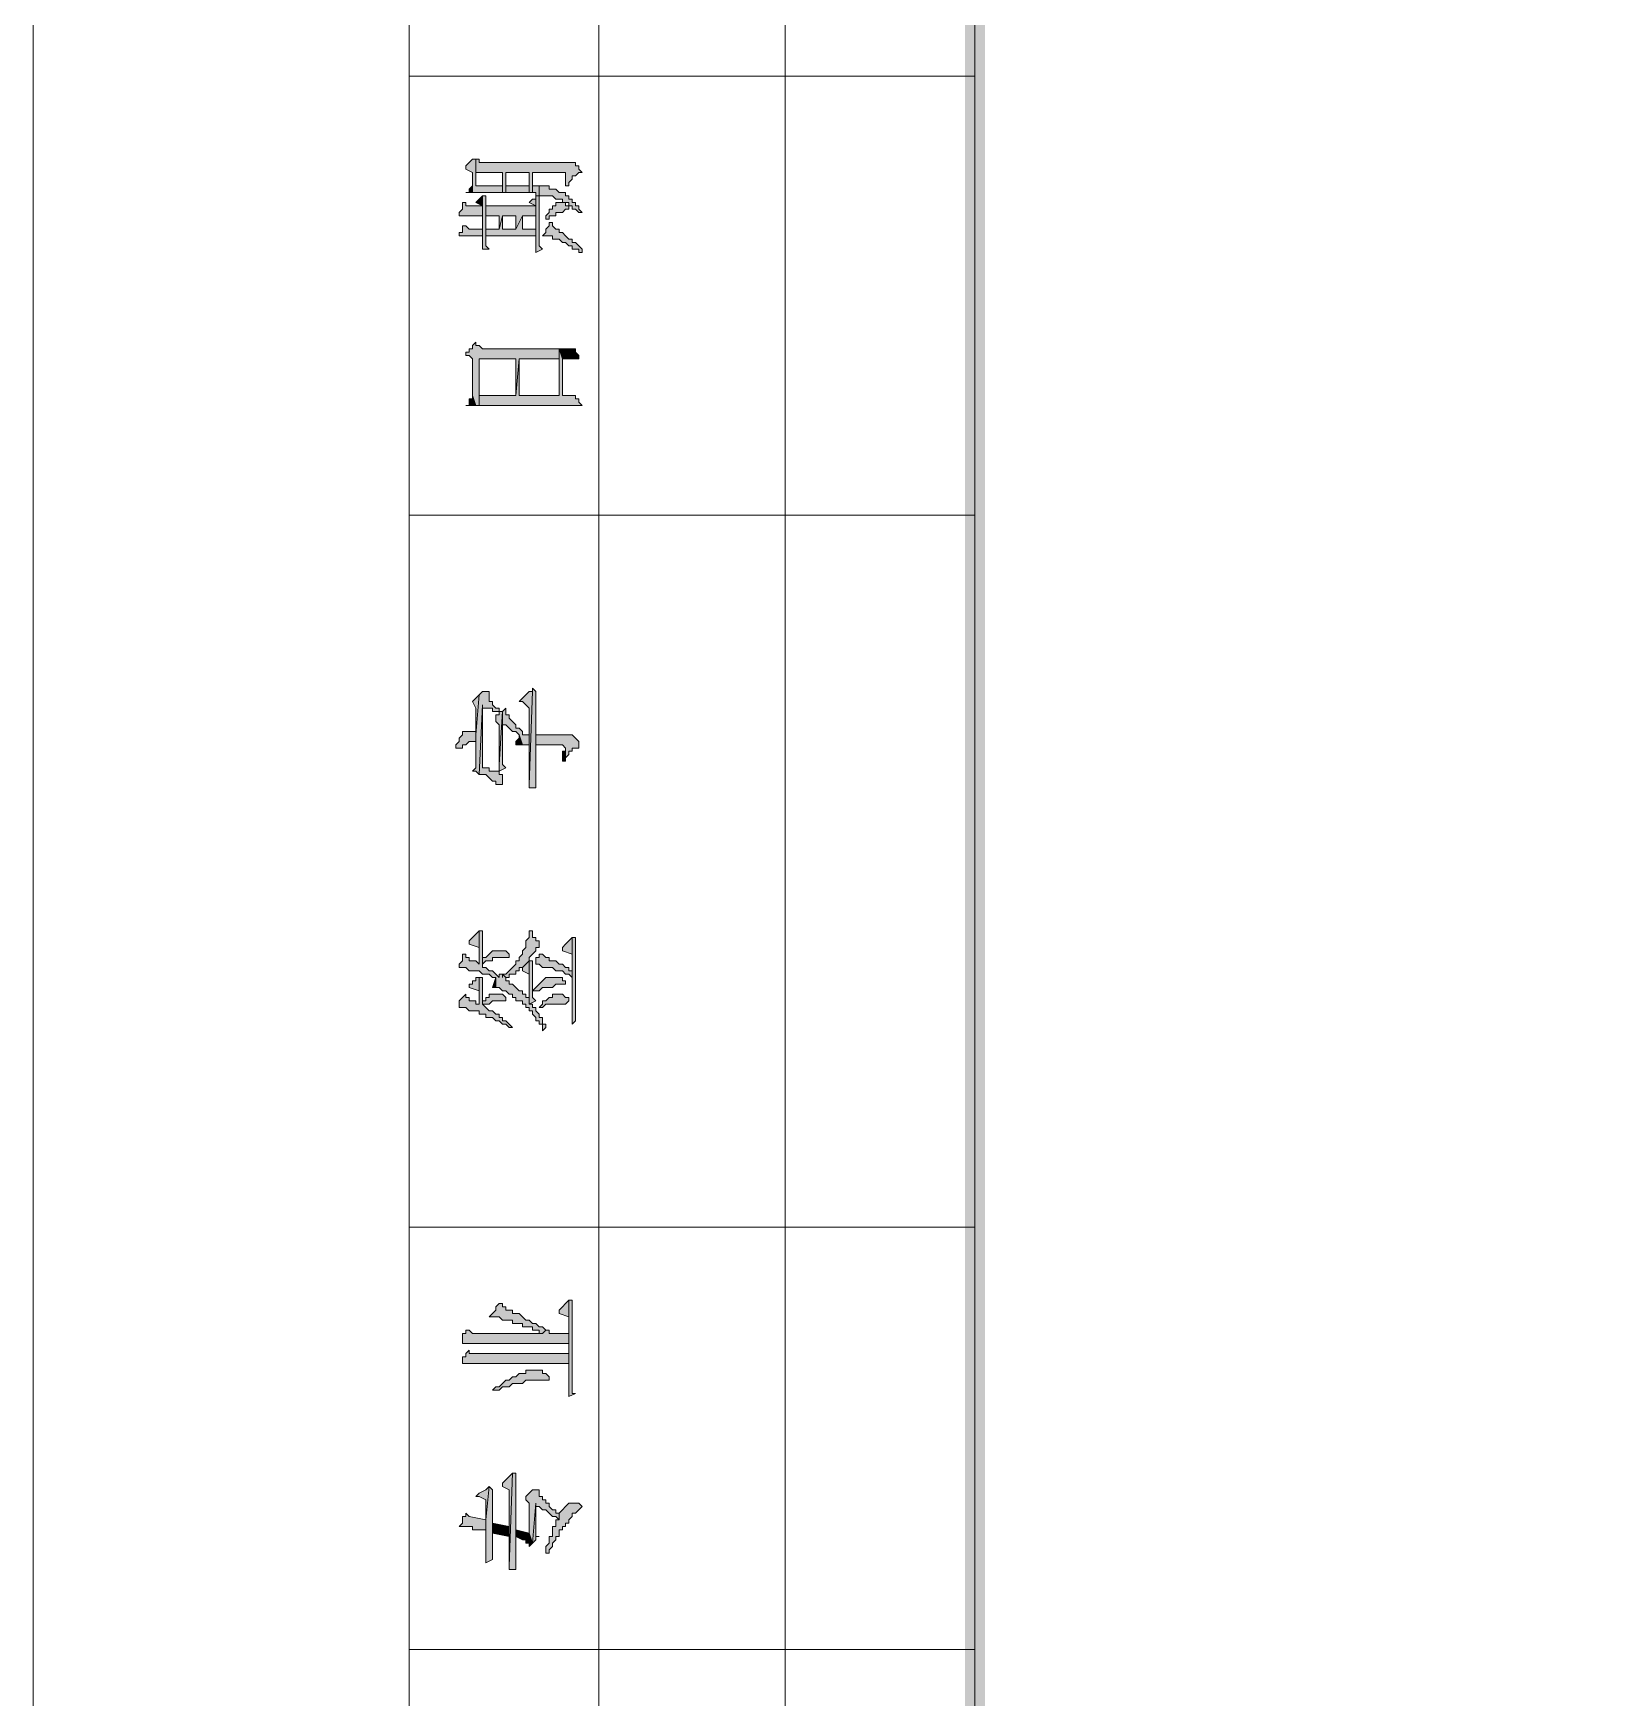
# Model space of a CAD drawing. Header units: millimetres. Extents: x 6 to 291, y 4 to 206.
# Drawn here: x 5.8 to 25.73, y 88.2 to 109.38 of the extents above; entities that cross this region are included whole.
import ezdxf

# ---------------------------------------------------------------- set-up
doc = ezdxf.new("R2010")
doc.units = ezdxf.units.MM
doc.layers.add('C00-00-00', color=7, linetype='Continuous')

msp = doc.modelspace()

# ---------------------------------------------------------------- hatches: boundary and pattern name
at = {"layer": 'C00-00-00'}
h = msp.add_hatch(color=256, dxfattribs=at)
h.dxf.hatch_style = 2
h.paths.add_polyline_path([(17.653, 8.636004), (17.907, 8.89001), (17.653, 201.083336)])
h = msp.add_hatch(color=256, dxfattribs=at)
h.dxf.hatch_style = 2
h.paths.add_polyline_path([(17.907, 8.89001), (17.653, 201.083336), (17.907, 200.787002)])
h = msp.add_hatch(color=256, dxfattribs=at)
h.dxf.hatch_style = 2
h.paths.add_polyline_path([(11.303, 107.653668), (11.387667, 107.611334), (11.387667, 107.357334), (11.43, 107.357334), (11.768667, 107.357334), (11.768667, 107.442001), (11.514667, 107.442001), (11.472334, 107.442001), (11.43, 107.442001), (11.43, 107.611334), (11.43, 107.780668), (11.387667, 107.780668), (11.345334, 107.738334), (11.303, 107.696001)])
h = msp.add_hatch(color=256, dxfattribs=at)
h.dxf.hatch_style = 2
h.paths.add_polyline_path([(11.43, 107.780671), (11.43, 107.611337), (11.768667, 107.611337), (11.768667, 107.442004), (11.768667, 107.357337), (11.811, 107.357337), (11.811, 107.611337), (12.107334, 107.611337), (12.107334, 107.442004), (12.107334, 107.357337), (12.149667, 107.357337), (12.149667, 107.611337), (12.573, 107.611337), (12.573, 107.442004), (12.615334, 107.442004), (12.615334, 107.484337), (12.657667, 107.526671), (12.657667, 107.569004), (12.7, 107.569004), (12.742334, 107.611337), (12.784667, 107.611337), (12.742334, 107.653671), (12.742334, 107.696004), (12.7, 107.696004), (12.7, 107.738337), (12.657667, 107.738337), (11.472334, 107.738337), (11.472334, 107.780671)])
h = msp.add_hatch(color=256, dxfattribs=at)
h.dxf.hatch_style = 2
h.paths.add_polyline_path([(11.811, 107.357336), (12.107333, 107.357336), (12.107333, 107.442004), (11.811, 107.442004), (11.811, 107.611333)])
h = msp.add_hatch(color=256, dxfattribs=at)
h.dxf.hatch_style = 2
h.paths.add_polyline_path([(12.149666, 107.357336), (12.191999, 107.357336), (12.191999, 107.315002), (12.234333, 107.315002), (12.234333, 107.442002), (12.191999, 107.442002), (12.149666, 107.442002), (12.149666, 107.611336)])
h = msp.add_hatch(color=256, dxfattribs=at)
h.dxf.hatch_style = 2
h.paths.add_polyline_path([(11.303, 107.357336), (11.387667, 107.357336), (11.387667, 107.442002), (11.345334, 107.399669), (11.345334, 107.357336)])
h = msp.add_hatch(color=256, dxfattribs=at)
h.dxf.hatch_style = 2
h.paths.add_polyline_path([(12.192001, 106.595334), (12.276667, 106.637668), (12.234334, 106.680001), (12.234334, 107.442001), (12.234334, 107.315001), (12.192001, 107.315001), (12.192001, 106.891668)])
h = msp.add_hatch(color=256, dxfattribs=at)
h.dxf.hatch_style = 2
h.paths.add_polyline_path([(12.234334, 107.442004), (12.234334, 107.315004), (12.276667, 107.315004), (12.361334, 107.315004), (12.403667, 107.315004), (12.446001, 107.272671), (12.488334, 107.272671), (12.530667, 107.272671), (12.530667, 107.230338), (12.573001, 107.230338), (12.615334, 107.230338), (12.615334, 107.188004), (12.657667, 107.188004), (12.657667, 107.145671), (12.700001, 107.145671), (12.742334, 107.103338), (12.784667, 107.103338), (12.742334, 107.145671), (12.742334, 107.188004), (12.700001, 107.188004), (12.700001, 107.230338), (12.657667, 107.230338), (12.657667, 107.272671), (12.615334, 107.272671), (12.615334, 107.315004), (12.573001, 107.315004), (12.573001, 107.357338), (12.530667, 107.357338), (12.488334, 107.357338), (12.446001, 107.399671), (12.403667, 107.399671), (12.361334, 107.399671), (12.361334, 107.442004)])
h = msp.add_hatch(color=256, dxfattribs=at)
h.dxf.hatch_style = 2
h.paths.add_polyline_path([(12.573, 107.442004), (12.573, 107.568999), (12.573, 107.526673)])
h = msp.add_hatch(color=256, dxfattribs=at)
h.dxf.hatch_style = 2
h.paths.add_polyline_path([(11.218334, 107.061004), (11.514667, 107.061004), (11.514667, 106.89167), (11.514667, 106.680004), (11.514667, 107.188004), (11.303001, 107.188004), (11.303001, 107.230337), (11.260667, 107.230337), (11.260667, 107.188004), (11.260667, 107.14567), (11.218334, 107.103337)])
h = msp.add_hatch(color=256, dxfattribs=at)
h.dxf.hatch_style = 2
h.paths.add_polyline_path([(11.43, 107.230333), (11.514667, 107.188), (11.514667, 107.315), (11.472334, 107.272666)])
h = msp.add_hatch(color=256, dxfattribs=at)
h.dxf.hatch_style = 2
h.paths.add_polyline_path([(11.514667, 106.637669), (11.599333, 106.637669), (11.557, 106.680002), (11.557, 107.315002), (11.514667, 107.315002), (11.514667, 107.188002)])
h = msp.add_hatch(color=256, dxfattribs=at)
h.dxf.hatch_style = 2
h.paths.add_polyline_path([(11.557, 107.187999), (11.557, 106.806999), (11.557, 107.060999), (11.726333, 107.060999), (11.726333, 106.891665), (11.768667, 107.060999), (11.938, 107.060999), (11.938, 106.891665), (12.022667, 107.060999), (12.192, 107.060999), (12.192, 107.187999)])
h = msp.add_hatch(color=256, dxfattribs=at)
h.dxf.hatch_style = 2
h.paths.add_polyline_path([(12.107333, 107.230333), (12.191999, 107.188), (12.191999, 106.891666), (12.191999, 107.315), (12.191999, 107.272666), (12.149666, 107.272666)])
h = msp.add_hatch(color=256, dxfattribs=at)
h.dxf.hatch_style = 2
h.paths.add_polyline_path([(12.319, 107.018669), (12.361334, 107.018669), (12.361334, 107.061003), (12.403667, 107.061003), (12.446, 107.061003), (12.446, 107.103336), (12.488334, 107.103336), (12.530667, 107.103336), (12.573, 107.145669), (12.615334, 107.145669), (12.615334, 107.188003), (12.573, 107.188003), (12.573, 107.230336), (12.446, 107.230336), (12.446, 107.188003), (12.403667, 107.188003), (12.403667, 107.145669), (12.361334, 107.145669), (12.361334, 107.103336), (12.319, 107.061003)])
h = msp.add_hatch(color=256, dxfattribs=at)
h.dxf.hatch_style = 2
h.paths.add_polyline_path([(11.557, 106.807006), (12.192, 106.807006), (12.192, 106.680006), (12.192, 106.891673), (12.022667, 106.891673), (12.022667, 107.061006), (11.938, 106.891673), (11.768667, 106.891673), (11.768667, 107.061006), (11.726333, 106.891673), (11.557, 106.891673), (11.557, 107.061006)])
h = msp.add_hatch(color=256, dxfattribs=at)
h.dxf.hatch_style = 2
h.paths.add_polyline_path([(12.276667, 106.807006), (12.361334, 106.807006), (12.403667, 106.807006), (12.403667, 106.764673), (12.446001, 106.764673), (12.488334, 106.764673), (12.530667, 106.722339), (12.573001, 106.722339), (12.615334, 106.680006), (12.657667, 106.680006), (12.657667, 106.637673), (12.700001, 106.637673), (12.742334, 106.637673), (12.742334, 106.595339), (12.784667, 106.595339), (12.784667, 106.637673), (12.742334, 106.680006), (12.700001, 106.722339), (12.657667, 106.722339), (12.657667, 106.764673), (12.615334, 106.764673), (12.573001, 106.807006), (12.530667, 106.849339), (12.488334, 106.849339), (12.488334, 106.891673), (12.446001, 106.891673), (12.403667, 106.934006), (12.403667, 106.976339), (12.361334, 106.976339), (12.361334, 106.934006), (12.319001, 106.891673), (12.319001, 106.849339)])
h = msp.add_hatch(color=256, dxfattribs=at)
h.dxf.hatch_style = 2
h.paths.add_polyline_path([(11.218334, 106.807006), (11.514667, 106.807006), (11.514667, 106.891673), (11.345334, 106.891673), (11.303001, 106.934006), (11.260667, 106.934006), (11.260667, 106.891673), (11.260667, 106.849339), (11.218334, 106.849339)])
h = msp.add_hatch(color=256, dxfattribs=at)
h.dxf.hatch_style = 2
h.paths.add_polyline_path([(11.303, 105.283004), (11.345334, 105.283004), (11.387667, 105.24067), (11.387667, 104.775004), (11.43, 104.648004), (11.472334, 104.648004), (11.472334, 105.24067), (11.938, 105.24067), (11.938, 104.775004), (11.980334, 105.24067), (12.488334, 105.24067), (12.488334, 104.775004), (12.488334, 105.36767), (11.514667, 105.36767), (11.472334, 105.410004), (11.43, 105.410004), (11.43, 105.452337), (11.387667, 105.410004), (11.387667, 105.36767), (11.345334, 105.36767), (11.345334, 105.325337), (11.303, 105.325337)])
h = msp.add_hatch(color=256, dxfattribs=at)
h.dxf.hatch_style = 2
h.paths.add_polyline_path([(11.472334, 104.648005), (12.784667, 104.648005), (12.742334, 104.690338), (12.742334, 104.732672), (12.7, 104.732672), (12.7, 104.775005), (12.530667, 104.775005), (12.530667, 105.240672), (12.488334, 105.367672), (12.488334, 104.775005), (11.980334, 104.775005), (11.980334, 105.240672), (11.938, 104.775005), (11.472334, 104.775005), (11.472334, 105.240672)])
h = msp.add_hatch(color=256, dxfattribs=at)
h.dxf.hatch_style = 2
h.paths.add_polyline_path([(12.488334, 105.367672), (12.530667, 105.240672), (12.742334, 105.240672), (12.742334, 105.283005), (12.7, 105.325339), (12.7, 105.367672), (12.657667, 105.367672)])
h = msp.add_hatch(color=256, dxfattribs=at)
h.dxf.hatch_style = 2
h.paths.add_polyline_path([(11.303, 104.648005), (11.43, 104.648005), (11.387667, 104.775005), (11.387667, 104.732672), (11.345334, 104.732672), (11.345334, 104.690338), (11.345334, 104.648005)])
h = msp.add_hatch(color=256, dxfattribs=at)
h.dxf.hatch_style = 2
h.paths.add_polyline_path([(12.107333, 99.779665), (12.191999, 99.779665), (12.191999, 101.007332), (12.149666, 101.049665), (12.149666, 101.007332), (12.107333, 99.821999)])
h = msp.add_hatch(color=256, dxfattribs=at)
h.dxf.hatch_style = 2
h.paths.add_polyline_path([(11.387667, 99.991337), (11.43, 99.991337), (11.472334, 99.949004), (11.514667, 100.838004), (11.514667, 100.79567), (11.557, 100.79567), (11.599334, 100.79567), (11.641667, 100.79567), (11.641667, 100.753337), (11.684, 100.753337), (11.726334, 100.753337), (11.726334, 100.79567), (11.684, 100.79567), (11.641667, 100.838004), (11.641667, 100.880337), (11.599334, 100.880337), (11.599334, 100.92267), (11.599334, 100.965004), (11.599334, 101.007337), (11.557, 101.007337), (11.514667, 101.007337), (11.472334, 100.965004), (11.43, 100.457004), (11.43, 100.03367)])
h = msp.add_hatch(color=256, dxfattribs=at)
h.dxf.hatch_style = 2
h.paths.add_polyline_path([(11.387667, 100.880333), (11.43, 100.795666), (11.43, 100.457), (11.472334, 100.965), (11.43, 100.922666)])
h = msp.add_hatch(color=256, dxfattribs=at)
h.dxf.hatch_style = 2
h.paths.add_polyline_path([(11.472334, 99.949002), (11.514667, 99.949002), (11.557, 99.949002), (11.599334, 99.906669), (11.641667, 99.864336), (11.684, 99.864336), (11.684, 99.822002), (11.726334, 99.822002), (11.768667, 99.822002), (11.768667, 99.864336), (11.768667, 99.906669), (11.768667, 99.949002), (11.726334, 99.949002), (11.726334, 99.991336), (11.684, 99.991336), (11.599334, 99.991336), (11.599334, 100.033669), (11.557, 100.033669), (11.514667, 100.033669), (11.514667, 100.838002)])
h = msp.add_hatch(color=256, dxfattribs=at)
h.dxf.hatch_style = 2
h.paths.add_polyline_path([(11.980333, 100.880333), (12.022666, 100.880333), (12.107333, 100.795666), (12.107333, 99.822), (12.149666, 101.007333), (12.107333, 101.007333), (12.065, 100.965), (12.022666, 100.922666)])
h = msp.add_hatch(color=256, dxfattribs=at)
h.dxf.hatch_style = 2
h.paths.add_polyline_path([(11.684, 100.668669), (11.684, 100.626336), (11.726333, 100.584003), (11.726333, 100.076003), (11.768667, 100.753336), (11.726333, 100.753336), (11.726333, 100.711003), (11.684, 100.711003)])
h = msp.add_hatch(color=256, dxfattribs=at)
h.dxf.hatch_style = 2
h.paths.add_polyline_path([(11.726333, 99.991337), (11.811, 100.03367), (11.768667, 100.076004), (11.768667, 100.584004), (11.768667, 100.753337), (11.726333, 100.076004), (11.726333, 100.03367)])
h = msp.add_hatch(color=256, dxfattribs=at)
h.dxf.hatch_style = 2
h.paths.add_polyline_path([(11.768667, 100.753338), (11.768667, 100.584005), (11.811, 100.584005), (11.853333, 100.541672), (11.895667, 100.499338), (11.938, 100.499338), (11.980333, 100.457005), (12.022667, 100.330005), (12.107333, 100.330005), (12.107333, 100.457005), (12.022667, 100.457005), (12.022667, 100.499338), (11.980333, 100.541672), (11.938, 100.541672), (11.938, 100.584005), (11.895667, 100.626338), (11.853333, 100.668672), (11.853333, 100.711005), (11.811, 100.711005), (11.811, 100.795672)])
h = msp.add_hatch(color=256, dxfattribs=at)
h.dxf.hatch_style = 2
h.paths.add_polyline_path([(11.176001, 100.287669), (11.218334, 100.287669), (11.260667, 100.287669), (11.260667, 100.330002), (11.303001, 100.330002), (11.345334, 100.372336), (11.387667, 100.372336), (11.430001, 100.372336), (11.430001, 100.033669), (11.430001, 100.457002), (11.430001, 100.499336), (11.387667, 100.499336), (11.303001, 100.499336), (11.260667, 100.499336), (11.260667, 100.457002), (11.218334, 100.414669), (11.218334, 100.372336), (11.176001, 100.330002)])
h = msp.add_hatch(color=256, dxfattribs=at)
h.dxf.hatch_style = 2
h.paths.add_polyline_path([(11.938, 100.330003), (12.022666, 100.330003), (11.980333, 100.457003), (11.980333, 100.41467), (11.938, 100.372336)])
h = msp.add_hatch(color=256, dxfattribs=at)
h.dxf.hatch_style = 2
h.paths.add_polyline_path([(12.192001, 100.457006), (12.192001, 100.330006), (12.446001, 100.330006), (12.530667, 100.330006), (12.573001, 100.287673), (12.573001, 100.118339), (12.573001, 100.160673), (12.615334, 100.203006), (12.615334, 100.245339), (12.657667, 100.245339), (12.657667, 100.287673), (12.700001, 100.287673), (12.742334, 100.287673), (12.742334, 100.330006), (12.742334, 100.372339), (12.700001, 100.414673), (12.657667, 100.457006)])
h = msp.add_hatch(color=256, dxfattribs=at)
h.dxf.hatch_style = 2
h.paths.add_polyline_path([(12.530667, 100.11834), (12.573, 100.11834), (12.573, 100.287673), (12.573, 100.24534), (12.530667, 100.24534), (12.530667, 100.160673)])
h = msp.add_hatch(color=256, dxfattribs=at)
h.dxf.hatch_style = 2
h.paths.add_polyline_path([(11.218334, 97.493669), (11.260667, 97.493669), (11.303001, 97.493669), (11.345334, 97.451336), (11.430001, 97.451336), (11.472334, 97.451336), (11.514667, 97.409003), (11.557001, 97.409003), (11.599334, 97.409003), (11.641667, 97.366669), (11.684001, 97.366669), (11.684001, 97.239669), (11.726334, 97.239669), (11.768667, 97.197336), (11.811001, 97.197336), (11.853334, 97.155003), (11.895667, 97.155003), (11.895667, 97.112669), (11.938001, 97.112669), (11.938001, 97.070336), (11.980334, 97.070336), (12.022667, 97.070336), (12.022667, 97.028003), (12.065001, 97.028003), (12.065001, 96.985669), (12.107334, 96.985669), (12.107334, 96.943336), (12.149667, 96.943336), (12.149667, 96.901003), (12.192001, 96.858669), (12.192001, 96.816336), (12.234334, 96.816336), (12.234334, 96.774003), (12.276667, 96.774003), (12.276667, 96.731669), (12.276667, 96.689336), (12.319001, 96.731669), (12.319001, 96.774003), (12.276667, 96.774003), (12.276667, 96.816336), (12.276667, 96.858669), (12.234334, 96.858669), (12.234334, 96.901003), (12.192001, 96.943336), (12.192001, 96.985669), (12.149667, 96.985669), (12.149667, 97.028003), (12.107334, 97.028003), (12.107334, 97.578336), (12.107334, 97.112669), (12.107334, 97.070336), (12.107334, 97.112669), (12.065001, 97.112669), (12.065001, 97.155003), (12.022667, 97.155003), (12.022667, 97.197336), (11.980334, 97.197336), (11.938001, 97.239669), (11.895667, 97.282003), (11.853334, 97.282003), (11.853334, 97.324336), (11.811001, 97.324336), (11.811001, 97.366669), (11.768667, 97.409003), (11.768667, 97.366669), (11.768667, 97.409003), (11.726334, 97.409003), (11.726334, 97.366669), (11.684001, 97.409003), (11.641667, 97.451336), (11.599334, 97.451336), (11.557001, 97.493669), (11.514667, 97.493669), (11.514667, 97.536003), (11.514667, 97.959336), (11.472334, 97.959336), (11.472334, 97.536003), (11.430001, 97.578336), (11.387667, 97.578336), (11.345334, 97.578336), (11.345334, 97.620669), (11.303001, 97.620669), (11.303001, 97.663003), (11.260667, 97.663003), (11.260667, 97.620669), (11.260667, 97.578336), (11.218334, 97.536003)])
h = msp.add_hatch(color=256, dxfattribs=at)
h.dxf.hatch_style = 2
h.paths.add_polyline_path([(11.345334, 97.832336), (11.345334, 97.790002), (11.472334, 97.747669), (11.472334, 97.536002), (11.472334, 97.959336), (11.43, 97.917002), (11.387667, 97.874669)])
h = msp.add_hatch(color=256, dxfattribs=at)
h.dxf.hatch_style = 2
h.paths.add_polyline_path([(11.768667, 97.409001), (11.811, 97.366668), (11.853333, 97.366668), (11.853333, 97.409001), (11.895667, 97.409001), (11.938, 97.409001), (11.938, 97.451334), (11.980333, 97.451334), (11.980333, 97.493668), (12.022667, 97.493668), (12.065, 97.536001), (12.107333, 97.578334), (12.107333, 97.620668), (12.149667, 97.663001), (12.192, 97.705334), (12.192, 97.747668), (12.234333, 97.747668), (12.234333, 97.790001), (12.234333, 97.832334), (12.192, 97.832334), (12.192, 97.874668), (12.149667, 97.874668), (12.149667, 97.917001), (12.149667, 97.959334), (12.107333, 97.959334), (12.107333, 97.874668), (12.065, 97.832334), (12.065, 97.790001), (12.065, 97.747668), (12.022667, 97.705334), (12.022667, 97.663001), (11.980333, 97.620668), (11.980333, 97.578334), (11.938, 97.578334), (11.938, 97.536001), (11.895667, 97.493668), (11.853333, 97.451334), (11.811, 97.409001)])
h = msp.add_hatch(color=256, dxfattribs=at)
h.dxf.hatch_style = 2
h.paths.add_polyline_path([(12.530667, 97.747667), (12.530667, 97.705334), (12.657667, 97.663001), (12.657667, 97.451334), (12.657667, 97.874667), (12.615334, 97.832334), (12.573, 97.790001)])
h = msp.add_hatch(color=256, dxfattribs=at)
h.dxf.hatch_style = 2
h.paths.add_polyline_path([(12.657667, 96.774002), (12.7, 96.816336), (12.7, 97.874669), (12.657667, 97.874669), (12.657667, 97.451336), (12.657667, 96.858669), (12.657667, 96.816336)])
h = msp.add_hatch(color=256, dxfattribs=at)
h.dxf.hatch_style = 2
h.paths.add_polyline_path([(11.514667, 97.578338), (11.514667, 97.536005), (11.557, 97.578338), (11.599333, 97.578338), (11.641667, 97.578338), (11.641667, 97.620672), (11.811, 97.620672), (11.853333, 97.620672), (11.853333, 97.663005), (11.811, 97.705338), (11.768667, 97.705338), (11.641667, 97.705338), (11.599333, 97.663005), (11.557, 97.620672), (11.514667, 97.620672)])
h = msp.add_hatch(color=256, dxfattribs=at)
h.dxf.hatch_style = 2
h.paths.add_polyline_path([(12.192001, 97.536004), (12.234334, 97.536004), (12.276667, 97.49367), (12.319001, 97.49367), (12.361334, 97.49367), (12.403667, 97.49367), (12.446001, 97.451337), (12.488334, 97.451337), (12.530667, 97.451337), (12.573001, 97.409004), (12.615334, 97.409004), (12.657667, 97.36667), (12.657667, 96.85867), (12.657667, 97.451337), (12.615334, 97.451337), (12.615334, 97.49367), (12.573001, 97.49367), (12.530667, 97.536004), (12.488334, 97.536004), (12.446001, 97.578337), (12.403667, 97.578337), (12.361334, 97.578337), (12.361334, 97.62067), (12.319001, 97.62067), (12.276667, 97.663004), (12.234334, 97.663004), (12.234334, 97.62067), (12.192001, 97.62067), (12.192001, 97.578337)])
h = msp.add_hatch(color=256, dxfattribs=at)
h.dxf.hatch_style = 2
h.paths.add_polyline_path([(12.022666, 97.493669), (12.022666, 97.451336), (12.107333, 97.409003), (12.107333, 97.112669), (12.107333, 97.578336), (12.065, 97.536003)])
h = msp.add_hatch(color=256, dxfattribs=at)
h.dxf.hatch_style = 2
h.paths.add_polyline_path([(12.107333, 97.578338), (12.107333, 97.028005), (12.191999, 97.070338), (12.149666, 97.112672), (12.149666, 97.578338)])
h = msp.add_hatch(color=256, dxfattribs=at)
h.dxf.hatch_style = 2
h.paths.add_polyline_path([(11.218334, 96.985666), (11.260667, 96.985666), (11.303001, 96.985666), (11.345334, 96.943333), (11.387667, 96.943333), (11.430001, 96.943333), (11.472334, 96.943333), (11.472334, 96.900999), (11.514667, 96.900999), (11.557001, 96.900999), (11.557001, 96.858666), (11.599334, 96.858666), (11.641667, 96.858666), (11.684001, 96.816333), (11.726334, 96.816333), (11.768667, 96.773999), (11.811001, 96.773999), (11.853334, 96.731666), (11.895667, 96.731666), (11.853334, 96.773999), (11.811001, 96.816333), (11.768667, 96.816333), (11.768667, 96.858666), (11.726334, 96.858666), (11.726334, 96.900999), (11.684001, 96.900999), (11.641667, 96.943333), (11.599334, 96.943333), (11.557001, 96.985666), (11.514667, 97.027999), (11.514667, 97.366666), (11.472334, 97.366666), (11.472334, 97.027999), (11.430001, 97.027999), (11.430001, 97.070333), (11.387667, 97.070333), (11.345334, 97.070333), (11.345334, 97.112666), (11.303001, 97.112666), (11.303001, 97.154999), (11.260667, 97.112666), (11.218334, 97.070333), (11.218334, 97.027999)])
h = msp.add_hatch(color=256, dxfattribs=at)
h.dxf.hatch_style = 2
h.paths.add_polyline_path([(11.345334, 97.282006), (11.345334, 97.239673), (11.472334, 97.197339), (11.472334, 97.028006), (11.472334, 97.366673), (11.43, 97.366673), (11.43, 97.324339), (11.387667, 97.324339), (11.387667, 97.282006)])
h = msp.add_hatch(color=256, dxfattribs=at)
h.dxf.hatch_style = 2
h.paths.add_polyline_path([(11.641667, 97.239672), (11.684, 97.239672), (11.684, 97.366666)])
h = msp.add_hatch(color=256, dxfattribs=at)
h.dxf.hatch_style = 2
h.paths.add_polyline_path([(12.149666, 97.197337), (12.191999, 97.197337), (12.234333, 97.197337), (12.276666, 97.239671), (12.318999, 97.239671), (12.403666, 97.239671), (12.445999, 97.282004), (12.572999, 97.282004), (12.572999, 97.324337), (12.530666, 97.324337), (12.530666, 97.366671), (12.488333, 97.366671), (12.403666, 97.366671), (12.361333, 97.366671), (12.318999, 97.366671), (12.276666, 97.324337), (12.234333, 97.282004), (12.191999, 97.239671)])
h = msp.add_hatch(color=256, dxfattribs=at)
h.dxf.hatch_style = 2
h.paths.add_polyline_path([(11.514667, 97.070334), (11.514667, 97.028001), (11.599333, 97.028001), (11.641667, 97.070334), (11.811, 97.070334), (11.811, 97.112668), (11.768667, 97.155001), (11.641667, 97.155001), (11.599333, 97.155001), (11.599333, 97.112668), (11.557, 97.112668), (11.557, 97.070334)])
h = msp.add_hatch(color=256, dxfattribs=at)
h.dxf.hatch_style = 2
h.paths.add_polyline_path([(12.234334, 96.985666), (12.276667, 96.985666), (12.319001, 97.027999), (12.403667, 97.027999), (12.573001, 97.027999), (12.615334, 97.070333), (12.615334, 97.112666), (12.573001, 97.112666), (12.530667, 97.154999), (12.446001, 97.154999), (12.403667, 97.154999), (12.403667, 97.112666), (12.361334, 97.112666), (12.319001, 97.070333), (12.276667, 97.070333), (12.276667, 97.027999)])
h = msp.add_hatch(color=256, dxfattribs=at)
h.dxf.hatch_style = 2
h.paths.add_polyline_path([(11.599333, 93.048673), (11.641667, 93.048673), (11.726333, 93.048673), (11.768667, 93.006339), (11.811, 93.006339), (11.853333, 93.006339), (11.895667, 93.006339), (11.895667, 92.964006), (11.938, 92.964006), (11.980333, 92.964006), (12.022667, 92.964006), (12.022667, 92.921673), (12.065, 92.921673), (12.107333, 92.921673), (12.149667, 92.921673), (12.149667, 92.879339), (12.192, 92.879339), (12.234333, 92.879339), (12.234333, 92.837006), (12.276667, 92.837006), (12.319, 92.879339), (12.276667, 92.921673), (12.234333, 92.921673), (12.192, 92.964006), (12.149667, 92.964006), (12.107333, 93.006339), (12.065, 93.006339), (12.022667, 93.048673), (11.980333, 93.091006), (11.938, 93.091006), (11.895667, 93.091006), (11.895667, 93.133339), (11.853333, 93.133339), (11.811, 93.133339), (11.811, 93.175673), (11.768667, 93.175673), (11.768667, 93.218006), (11.726333, 93.218006), (11.684, 93.175673), (11.684, 93.133339), (11.641667, 93.091006)])
h = msp.add_hatch(color=256, dxfattribs=at)
h.dxf.hatch_style = 2
h.paths.add_polyline_path([(12.488334, 93.133333), (12.488334, 93.091), (12.615334, 93.048666), (12.615334, 92.075), (12.615334, 93.260333), (12.573, 93.218), (12.530667, 93.175666)])
h = msp.add_hatch(color=256, dxfattribs=at)
h.dxf.hatch_style = 2
h.paths.add_polyline_path([(12.615333, 92.032666), (12.7, 92.074999), (12.657667, 92.074999), (12.657667, 92.117332), (12.657667, 93.260332), (12.615333, 93.260332), (12.615333, 92.074999)])
h = msp.add_hatch(color=256, dxfattribs=at)
h.dxf.hatch_style = 2
h.paths.add_polyline_path([(11.260667, 92.710006), (12.615334, 92.710006), (12.615334, 92.583006), (12.615334, 92.456006), (12.615334, 92.837006), (12.403667, 92.837006), (12.361334, 92.837006), (12.361334, 92.87934), (12.319, 92.87934), (12.276667, 92.837006), (11.387667, 92.837006), (11.345334, 92.87934), (11.303, 92.87934), (11.303, 92.837006), (11.260667, 92.837006), (11.260667, 92.75234)])
h = msp.add_hatch(color=256, dxfattribs=at)
h.dxf.hatch_style = 2
h.paths.add_polyline_path([(11.260667, 92.456001), (12.615334, 92.456001), (12.615334, 92.583001), (11.387667, 92.583001), (11.345334, 92.583001), (11.345334, 92.625334), (11.303, 92.583001), (11.303, 92.540667), (11.260667, 92.540667), (11.260667, 92.498334)])
h = msp.add_hatch(color=256, dxfattribs=at)
h.dxf.hatch_style = 2
h.paths.add_polyline_path([(11.641667, 92.117334), (11.684, 92.117334), (11.726333, 92.117334), (11.768667, 92.159668), (11.811, 92.159668), (11.853333, 92.159668), (11.895667, 92.202001), (11.938, 92.202001), (11.980333, 92.202001), (12.022667, 92.202001), (12.065, 92.244334), (12.192, 92.244334), (12.234333, 92.244334), (12.361333, 92.244334), (12.361333, 92.286668), (12.319, 92.329001), (12.276667, 92.329001), (12.276667, 92.371334), (12.234333, 92.371334), (12.192, 92.371334), (12.149667, 92.371334), (12.107333, 92.371334), (12.065, 92.371334), (12.065, 92.329001), (12.022667, 92.329001), (11.980333, 92.329001), (11.938, 92.286668), (11.895667, 92.286668), (11.853333, 92.244334), (11.811, 92.244334), (11.768667, 92.202001), (11.726333, 92.159668), (11.684, 92.159668)])
h = msp.add_hatch(color=256, dxfattribs=at)
h.dxf.hatch_style = 2
h.paths.add_polyline_path([(11.43, 90.762669), (11.472334, 90.762669), (11.557, 90.720336), (11.557, 90.466336), (11.599334, 90.889669), (11.557, 90.847336), (11.472334, 90.805002)])
h = msp.add_hatch(color=256, dxfattribs=at)
h.dxf.hatch_style = 2
h.paths.add_polyline_path([(11.557, 89.915999), (11.641667, 89.958332), (11.641667, 90.847332), (11.599333, 90.889666), (11.557, 90.466332)])
h = msp.add_hatch(color=256, dxfattribs=at)
h.dxf.hatch_style = 2
h.paths.add_polyline_path([(11.768667, 90.889672), (11.853333, 90.847338), (11.853333, 89.873672), (11.895667, 91.059005), (11.853333, 91.016672), (11.811, 90.974338), (11.768667, 90.932005)])
h = msp.add_hatch(color=256, dxfattribs=at)
h.dxf.hatch_style = 2
h.paths.add_polyline_path([(11.853333, 89.831338), (11.938, 89.831338), (11.938, 89.873672), (11.938, 91.059005), (11.895666, 91.059005), (11.853333, 89.873672)])
h = msp.add_hatch(color=256, dxfattribs=at)
h.dxf.hatch_style = 2
h.paths.add_polyline_path([(12.064999, 90.762669), (12.064999, 90.720336), (12.107333, 90.678002), (12.107333, 90.297002), (12.149666, 90.170002), (12.191999, 90.678002), (12.191999, 90.635669), (12.234333, 90.635669), (12.276666, 90.593336), (12.318999, 90.593336), (12.361333, 90.551002), (12.403666, 90.508669), (12.445999, 90.508669), (12.488333, 90.466336), (12.488333, 90.551002), (12.445999, 90.551002), (12.445999, 90.593336), (12.403666, 90.593336), (12.361333, 90.635669), (12.361333, 90.678002), (12.318999, 90.678002), (12.318999, 90.720336), (12.276666, 90.720336), (12.276666, 90.762669), (12.234333, 90.762669), (12.234333, 90.805002), (12.234333, 90.847336), (12.191999, 90.847336), (12.149666, 90.847336), (12.107333, 90.805002)])
h = msp.add_hatch(color=256, dxfattribs=at)
h.dxf.hatch_style = 2
h.paths.add_polyline_path([(12.149666, 90.170005), (12.191999, 90.212338), (12.191999, 90.254672), (12.234333, 90.254672), (12.191999, 90.254672), (12.191999, 90.297005), (12.191999, 90.678005)])
h = msp.add_hatch(color=256, dxfattribs=at)
h.dxf.hatch_style = 2
h.paths.add_polyline_path([(12.319, 90.043002), (12.361334, 90.043002), (12.361334, 90.085335), (12.403667, 90.127669), (12.403667, 90.170002), (12.446, 90.212335), (12.446, 90.254669), (12.488334, 90.254669), (12.488334, 90.297002), (12.488334, 90.339335), (12.530667, 90.339335), (12.530667, 90.381669), (12.573, 90.381669), (12.573, 90.424002), (12.615334, 90.424002), (12.615334, 90.466335), (12.657667, 90.508669), (12.657667, 90.551002), (12.7, 90.551002), (12.742334, 90.593335), (12.784667, 90.635669), (12.742334, 90.678002), (12.7, 90.678002), (12.657667, 90.678002), (12.615334, 90.678002), (12.573, 90.635669), (12.530667, 90.593335), (12.488334, 90.551002), (12.488334, 90.508669), (12.488334, 90.551002), (12.488334, 90.466335), (12.446, 90.466335), (12.446, 90.424002), (12.446, 90.381669), (12.403667, 90.381669), (12.403667, 90.339335), (12.403667, 90.297002), (12.403667, 90.254669), (12.361334, 90.254669), (12.361334, 90.212335), (12.361334, 90.170002), (12.319, 90.127669)])
h = msp.add_hatch(color=256, dxfattribs=at)
h.dxf.hatch_style = 2
h.paths.add_polyline_path([(11.218334, 90.381668), (11.260667, 90.381668), (11.387667, 90.381668), (11.387667, 90.339335), (11.472334, 90.339335), (11.514667, 90.339335), (11.557001, 90.339335), (11.557001, 90.000668), (11.557001, 90.466335), (11.345334, 90.508668), (11.303001, 90.551001), (11.303001, 90.508668), (11.260667, 90.508668), (11.260667, 90.466335), (11.260667, 90.424001)])
h = msp.add_hatch(color=256, dxfattribs=at)
h.dxf.hatch_style = 2
h.paths.add_polyline_path([(11.641667, 90.424002), (11.641667, 90.297), (11.853333, 90.254665), (11.853333, 90.381668)])
h = msp.add_hatch(color=256, dxfattribs=at)
h.dxf.hatch_style = 2
h.paths.add_polyline_path([(11.938, 90.339334), (11.938, 90.254667), (12.022666, 90.212334), (12.065, 90.212334), (12.065, 90.170001), (12.107333, 90.170001), (12.107333, 90.127667), (12.149666, 90.170001), (12.107333, 90.297001)])

# ---------------------------------------------------------------- linework, layer by layer
at = {"layer": 'C00-00-00', "lineweight": 15}
for points in [[(291.126319, 205.740002), (5.799667, 205.740002), (5.799667, 3.979343), (291.126319, 3.979343)], [(10.583333, 108.839004), (10.583333, 141.859001)], [(12.996333, 48.810328), (12.996333, 141.859001)], [(17.779999, 141.859001), (17.779999, 8.762999)], [(15.367001, 48.810328), (15.367001, 128.820334)], [(17.779999, 88.815339), (10.583333, 88.815339), (10.583333, 108.839004)], [(17.779999, 108.839004), (10.583333, 108.839004)], [(17.779999, 103.251005), (10.583333, 103.251005)], [(17.779999, 94.191666), (10.583333, 94.191666)], [(17.779999, 68.791666), (10.583333, 68.791666), (10.583333, 88.815339)], [(17.779999, 88.815339), (10.583333, 88.815339)], [(17.779999, 88.815339), (10.583333, 88.815339)]]:
    msp.add_lwpolyline(points, dxfattribs=at)
msp.add_lwpolyline([(17.779999, 108.839004), (10.583333, 108.839004)], close=True, dxfattribs=at)
at = {"layer": 'C00-00-00', "lineweight": 13}
for points in [[(11.303, 107.653668), (11.387667, 107.611334), (11.387667, 107.357334), (11.43, 107.357334), (11.768667, 107.357334), (11.768667, 107.442001), (11.514667, 107.442001), (11.472334, 107.442001), (11.43, 107.442001), (11.43, 107.611334), (11.43, 107.780668), (11.387667, 107.780668), (11.345334, 107.738334), (11.303, 107.696001)], [(11.43, 107.780671), (11.43, 107.611337), (11.768667, 107.611337), (11.768667, 107.442004), (11.768667, 107.357337), (11.811, 107.357337), (11.811, 107.611337), (12.107334, 107.611337), (12.107334, 107.442004), (12.107334, 107.357337), (12.149667, 107.357337), (12.149667, 107.611337), (12.573, 107.611337), (12.573, 107.442004), (12.615334, 107.442004), (12.615334, 107.484337), (12.657667, 107.526671), (12.657667, 107.569004), (12.7, 107.569004), (12.742334, 107.611337), (12.784667, 107.611337), (12.742334, 107.653671), (12.742334, 107.696004), (12.7, 107.696004), (12.7, 107.738337), (12.657667, 107.738337), (11.472334, 107.738337), (11.472334, 107.780671)], [(11.811, 107.357336), (12.107333, 107.357336), (12.107333, 107.442004), (11.811, 107.442004), (11.811, 107.611333)], [(12.149666, 107.357336), (12.191999, 107.357336), (12.191999, 107.315002), (12.234333, 107.315002), (12.234333, 107.442002), (12.191999, 107.442002), (12.149666, 107.442002), (12.149666, 107.611336)], [(11.303, 107.357336), (11.387667, 107.357336), (11.387667, 107.442002), (11.345334, 107.399669), (11.345334, 107.357336)], [(12.192001, 106.595334), (12.276667, 106.637668), (12.234334, 106.680001), (12.234334, 107.442001), (12.234334, 107.315001), (12.192001, 107.315001), (12.192001, 106.891668)], [(12.234334, 107.442004), (12.234334, 107.315004), (12.276667, 107.315004), (12.361334, 107.315004), (12.403667, 107.315004), (12.446001, 107.272671), (12.488334, 107.272671), (12.530667, 107.272671), (12.530667, 107.230338), (12.573001, 107.230338), (12.615334, 107.230338), (12.615334, 107.188004), (12.657667, 107.188004), (12.657667, 107.145671), (12.700001, 107.145671), (12.742334, 107.103338), (12.784667, 107.103338), (12.742334, 107.145671), (12.742334, 107.188004), (12.700001, 107.188004), (12.700001, 107.230338), (12.657667, 107.230338), (12.657667, 107.272671), (12.615334, 107.272671), (12.615334, 107.315004), (12.573001, 107.315004), (12.573001, 107.357338), (12.530667, 107.357338), (12.488334, 107.357338), (12.446001, 107.399671), (12.403667, 107.399671), (12.361334, 107.399671), (12.361334, 107.442004)], [(12.573, 107.442004), (12.573, 107.568999), (12.573, 107.526673)], [(11.218334, 107.061004), (11.514667, 107.061004), (11.514667, 106.89167), (11.514667, 106.680004), (11.514667, 107.188004), (11.303001, 107.188004), (11.303001, 107.230337), (11.260667, 107.230337), (11.260667, 107.188004), (11.260667, 107.14567), (11.218334, 107.103337)], [(11.43, 107.230333), (11.514667, 107.188), (11.514667, 107.315), (11.472334, 107.272666)], [(11.514667, 106.637669), (11.599333, 106.637669), (11.557, 106.680002), (11.557, 107.315002), (11.514667, 107.315002), (11.514667, 107.188002)], [(11.557, 107.187999), (11.557, 106.806999), (11.557, 107.060999), (11.726333, 107.060999), (11.726333, 106.891665), (11.768667, 107.060999), (11.938, 107.060999), (11.938, 106.891665), (12.022667, 107.060999), (12.192, 107.060999), (12.192, 107.187999)], [(12.107333, 107.230333), (12.191999, 107.188), (12.191999, 106.891666), (12.191999, 107.315), (12.191999, 107.272666), (12.149666, 107.272666)], [(12.319, 107.018669), (12.361334, 107.018669), (12.361334, 107.061003), (12.403667, 107.061003), (12.446, 107.061003), (12.446, 107.103336), (12.488334, 107.103336), (12.530667, 107.103336), (12.573, 107.145669), (12.615334, 107.145669), (12.615334, 107.188003), (12.573, 107.188003), (12.573, 107.230336), (12.446, 107.230336), (12.446, 107.188003), (12.403667, 107.188003), (12.403667, 107.145669), (12.361334, 107.145669), (12.361334, 107.103336), (12.319, 107.061003)], [(11.557, 106.807006), (12.192, 106.807006), (12.192, 106.680006), (12.192, 106.891673), (12.022667, 106.891673), (12.022667, 107.061006), (11.938, 106.891673), (11.768667, 106.891673), (11.768667, 107.061006), (11.726333, 106.891673), (11.557, 106.891673), (11.557, 107.061006)], [(12.276667, 106.807006), (12.361334, 106.807006), (12.403667, 106.807006), (12.403667, 106.764673), (12.446001, 106.764673), (12.488334, 106.764673), (12.530667, 106.722339), (12.573001, 106.722339), (12.615334, 106.680006), (12.657667, 106.680006), (12.657667, 106.637673), (12.700001, 106.637673), (12.742334, 106.637673), (12.742334, 106.595339), (12.784667, 106.595339), (12.784667, 106.637673), (12.742334, 106.680006), (12.700001, 106.722339), (12.657667, 106.722339), (12.657667, 106.764673), (12.615334, 106.764673), (12.573001, 106.807006), (12.530667, 106.849339), (12.488334, 106.849339), (12.488334, 106.891673), (12.446001, 106.891673), (12.403667, 106.934006), (12.403667, 106.976339), (12.361334, 106.976339), (12.361334, 106.934006), (12.319001, 106.891673), (12.319001, 106.849339)], [(11.218334, 106.807006), (11.514667, 106.807006), (11.514667, 106.891673), (11.345334, 106.891673), (11.303001, 106.934006), (11.260667, 106.934006), (11.260667, 106.891673), (11.260667, 106.849339), (11.218334, 106.849339)], [(11.303, 105.283004), (11.345334, 105.283004), (11.387667, 105.24067), (11.387667, 104.775004), (11.43, 104.648004), (11.472334, 104.648004), (11.472334, 105.24067), (11.938, 105.24067), (11.938, 104.775004), (11.980334, 105.24067), (12.488334, 105.24067), (12.488334, 104.775004), (12.488334, 105.36767), (11.514667, 105.36767), (11.472334, 105.410004), (11.43, 105.410004), (11.43, 105.452337), (11.387667, 105.410004), (11.387667, 105.36767), (11.345334, 105.36767), (11.345334, 105.325337), (11.303, 105.325337)], [(11.472334, 104.648005), (12.784667, 104.648005), (12.742334, 104.690338), (12.742334, 104.732672), (12.7, 104.732672), (12.7, 104.775005), (12.530667, 104.775005), (12.530667, 105.240672), (12.488334, 105.367672), (12.488334, 104.775005), (11.980334, 104.775005), (11.980334, 105.240672), (11.938, 104.775005), (11.472334, 104.775005), (11.472334, 105.240672)], [(12.488334, 105.367672), (12.530667, 105.240672), (12.742334, 105.240672), (12.742334, 105.283005), (12.7, 105.325339), (12.7, 105.367672), (12.657667, 105.367672)], [(11.303, 104.648005), (11.43, 104.648005), (11.387667, 104.775005), (11.387667, 104.732672), (11.345334, 104.732672), (11.345334, 104.690338), (11.345334, 104.648005)], [(12.107333, 99.779665), (12.191999, 99.779665), (12.191999, 101.007332), (12.149666, 101.049665), (12.149666, 101.007332), (12.107333, 99.821999)], [(11.387667, 99.991337), (11.43, 99.991337), (11.472334, 99.949004), (11.514667, 100.838004), (11.514667, 100.79567), (11.557, 100.79567), (11.599334, 100.79567), (11.641667, 100.79567), (11.641667, 100.753337), (11.684, 100.753337), (11.726334, 100.753337), (11.726334, 100.79567), (11.684, 100.79567), (11.641667, 100.838004), (11.641667, 100.880337), (11.599334, 100.880337), (11.599334, 100.92267), (11.599334, 100.965004), (11.599334, 101.007337), (11.557, 101.007337), (11.514667, 101.007337), (11.472334, 100.965004), (11.43, 100.457004), (11.43, 100.03367)], [(11.387667, 100.880333), (11.43, 100.795666), (11.43, 100.457), (11.472334, 100.965), (11.43, 100.922666)], [(11.472334, 99.949002), (11.514667, 99.949002), (11.557, 99.949002), (11.599334, 99.906669), (11.641667, 99.864336), (11.684, 99.864336), (11.684, 99.822002), (11.726334, 99.822002), (11.768667, 99.822002), (11.768667, 99.864336), (11.768667, 99.906669), (11.768667, 99.949002), (11.726334, 99.949002), (11.726334, 99.991336), (11.684, 99.991336), (11.599334, 99.991336), (11.599334, 100.033669), (11.557, 100.033669), (11.514667, 100.033669), (11.514667, 100.838002)], [(11.980333, 100.880333), (12.022666, 100.880333), (12.107333, 100.795666), (12.107333, 99.822), (12.149666, 101.007333), (12.107333, 101.007333), (12.065, 100.965), (12.022666, 100.922666)], [(11.684, 100.668669), (11.684, 100.626336), (11.726333, 100.584003), (11.726333, 100.076003), (11.768667, 100.753336), (11.726333, 100.753336), (11.726333, 100.711003), (11.684, 100.711003)], [(11.726333, 99.991337), (11.811, 100.03367), (11.768667, 100.076004), (11.768667, 100.584004), (11.768667, 100.753337), (11.726333, 100.076004), (11.726333, 100.03367)], [(11.768667, 100.753338), (11.768667, 100.584005), (11.811, 100.584005), (11.853333, 100.541672), (11.895667, 100.499338), (11.938, 100.499338), (11.980333, 100.457005), (12.022667, 100.330005), (12.107333, 100.330005), (12.107333, 100.457005), (12.022667, 100.457005), (12.022667, 100.499338), (11.980333, 100.541672), (11.938, 100.541672), (11.938, 100.584005), (11.895667, 100.626338), (11.853333, 100.668672), (11.853333, 100.711005), (11.811, 100.711005), (11.811, 100.795672)], [(11.811, 100.795672), (11.811, 100.753338)], [(11.176001, 100.287669), (11.218334, 100.287669), (11.260667, 100.287669), (11.260667, 100.330002), (11.303001, 100.330002), (11.345334, 100.372336), (11.387667, 100.372336), (11.430001, 100.372336), (11.430001, 100.033669), (11.430001, 100.457002), (11.430001, 100.499336), (11.387667, 100.499336), (11.303001, 100.499336), (11.260667, 100.499336), (11.260667, 100.457002), (11.218334, 100.414669), (11.218334, 100.372336), (11.176001, 100.330002)], [(11.938, 100.330003), (12.022666, 100.330003), (11.980333, 100.457003), (11.980333, 100.41467), (11.938, 100.372336)], [(12.192001, 100.457006), (12.192001, 100.330006), (12.446001, 100.330006), (12.530667, 100.330006), (12.573001, 100.287673), (12.573001, 100.118339), (12.573001, 100.160673), (12.615334, 100.203006), (12.615334, 100.245339), (12.657667, 100.245339), (12.657667, 100.287673), (12.700001, 100.287673), (12.742334, 100.287673), (12.742334, 100.330006), (12.742334, 100.372339), (12.700001, 100.414673), (12.657667, 100.457006)], [(12.530667, 100.11834), (12.573, 100.11834), (12.573, 100.287673), (12.573, 100.24534), (12.530667, 100.24534), (12.530667, 100.160673)], [(11.218334, 97.493669), (11.260667, 97.493669), (11.303001, 97.493669), (11.345334, 97.451336), (11.430001, 97.451336), (11.472334, 97.451336), (11.514667, 97.409003), (11.557001, 97.409003), (11.599334, 97.409003), (11.641667, 97.366669), (11.684001, 97.366669), (11.684001, 97.239669), (11.726334, 97.239669), (11.768667, 97.197336), (11.811001, 97.197336), (11.853334, 97.155003), (11.895667, 97.155003), (11.895667, 97.112669), (11.938001, 97.112669), (11.938001, 97.070336), (11.980334, 97.070336), (12.022667, 97.070336), (12.022667, 97.028003), (12.065001, 97.028003), (12.065001, 96.985669), (12.107334, 96.985669), (12.107334, 96.943336), (12.149667, 96.943336), (12.149667, 96.901003), (12.192001, 96.858669), (12.192001, 96.816336), (12.234334, 96.816336), (12.234334, 96.774003), (12.276667, 96.774003), (12.276667, 96.731669), (12.276667, 96.689336), (12.319001, 96.731669), (12.319001, 96.774003), (12.276667, 96.774003), (12.276667, 96.816336), (12.276667, 96.858669), (12.234334, 96.858669), (12.234334, 96.901003), (12.192001, 96.943336), (12.192001, 96.985669), (12.149667, 96.985669), (12.149667, 97.028003), (12.107334, 97.028003), (12.107334, 97.578336), (12.107334, 97.112669), (12.107334, 97.070336), (12.107334, 97.112669), (12.065001, 97.112669), (12.065001, 97.155003), (12.022667, 97.155003), (12.022667, 97.197336), (11.980334, 97.197336), (11.938001, 97.239669), (11.895667, 97.282003), (11.853334, 97.282003), (11.853334, 97.324336), (11.811001, 97.324336), (11.811001, 97.366669), (11.768667, 97.409003), (11.768667, 97.366669), (11.768667, 97.409003), (11.726334, 97.409003), (11.726334, 97.366669), (11.684001, 97.409003), (11.641667, 97.451336), (11.599334, 97.451336), (11.557001, 97.493669), (11.514667, 97.493669), (11.514667, 97.536003), (11.514667, 97.959336), (11.472334, 97.959336), (11.472334, 97.536003), (11.430001, 97.578336), (11.387667, 97.578336), (11.345334, 97.578336), (11.345334, 97.620669), (11.303001, 97.620669), (11.303001, 97.663003), (11.260667, 97.663003), (11.260667, 97.620669), (11.260667, 97.578336), (11.218334, 97.536003)], [(11.345334, 97.832336), (11.345334, 97.790002), (11.472334, 97.747669), (11.472334, 97.536002), (11.472334, 97.959336), (11.43, 97.917002), (11.387667, 97.874669)], [(11.768667, 97.409001), (11.811, 97.366668), (11.853333, 97.366668), (11.853333, 97.409001), (11.895667, 97.409001), (11.938, 97.409001), (11.938, 97.451334), (11.980333, 97.451334), (11.980333, 97.493668), (12.022667, 97.493668), (12.065, 97.536001), (12.107333, 97.578334), (12.107333, 97.620668), (12.149667, 97.663001), (12.192, 97.705334), (12.192, 97.747668), (12.234333, 97.747668), (12.234333, 97.790001), (12.234333, 97.832334), (12.192, 97.832334), (12.192, 97.874668), (12.149667, 97.874668), (12.149667, 97.917001), (12.149667, 97.959334), (12.107333, 97.959334), (12.107333, 97.874668), (12.065, 97.832334), (12.065, 97.790001), (12.065, 97.747668), (12.022667, 97.705334), (12.022667, 97.663001), (11.980333, 97.620668), (11.980333, 97.578334), (11.938, 97.578334), (11.938, 97.536001), (11.895667, 97.493668), (11.853333, 97.451334), (11.811, 97.409001)], [(12.530667, 97.747667), (12.530667, 97.705334), (12.657667, 97.663001), (12.657667, 97.451334), (12.657667, 97.874667), (12.615334, 97.832334), (12.573, 97.790001)], [(12.657667, 96.774002), (12.7, 96.816336), (12.7, 97.874669), (12.657667, 97.874669), (12.657667, 97.451336), (12.657667, 96.858669), (12.657667, 96.816336)], [(11.514667, 97.578338), (11.514667, 97.536005), (11.557, 97.578338), (11.599333, 97.578338), (11.641667, 97.578338), (11.641667, 97.620672), (11.811, 97.620672), (11.853333, 97.620672), (11.853333, 97.663005), (11.811, 97.705338), (11.768667, 97.705338), (11.641667, 97.705338), (11.599333, 97.663005), (11.557, 97.620672), (11.514667, 97.620672)], [(12.192001, 97.536004), (12.234334, 97.536004), (12.276667, 97.49367), (12.319001, 97.49367), (12.361334, 97.49367), (12.403667, 97.49367), (12.446001, 97.451337), (12.488334, 97.451337), (12.530667, 97.451337), (12.573001, 97.409004), (12.615334, 97.409004), (12.657667, 97.36667), (12.657667, 96.85867), (12.657667, 97.451337), (12.615334, 97.451337), (12.615334, 97.49367), (12.573001, 97.49367), (12.530667, 97.536004), (12.488334, 97.536004), (12.446001, 97.578337), (12.403667, 97.578337), (12.361334, 97.578337), (12.361334, 97.62067), (12.319001, 97.62067), (12.276667, 97.663004), (12.234334, 97.663004), (12.234334, 97.62067), (12.192001, 97.62067), (12.192001, 97.578337)], [(12.022666, 97.493669), (12.022666, 97.451336), (12.107333, 97.409003), (12.107333, 97.112669), (12.107333, 97.578336), (12.065, 97.536003)], [(12.107333, 97.578338), (12.107333, 97.028005), (12.191999, 97.070338), (12.149666, 97.112672), (12.149666, 97.578338)], [(11.218334, 96.985666), (11.260667, 96.985666), (11.303001, 96.985666), (11.345334, 96.943333), (11.387667, 96.943333), (11.430001, 96.943333), (11.472334, 96.943333), (11.472334, 96.900999), (11.514667, 96.900999), (11.557001, 96.900999), (11.557001, 96.858666), (11.599334, 96.858666), (11.641667, 96.858666), (11.684001, 96.816333), (11.726334, 96.816333), (11.768667, 96.773999), (11.811001, 96.773999), (11.853334, 96.731666), (11.895667, 96.731666), (11.853334, 96.773999), (11.811001, 96.816333), (11.768667, 96.816333), (11.768667, 96.858666), (11.726334, 96.858666), (11.726334, 96.900999), (11.684001, 96.900999), (11.641667, 96.943333), (11.599334, 96.943333), (11.557001, 96.985666), (11.514667, 97.027999), (11.514667, 97.366666), (11.472334, 97.366666), (11.472334, 97.027999), (11.430001, 97.027999), (11.430001, 97.070333), (11.387667, 97.070333), (11.345334, 97.070333), (11.345334, 97.112666), (11.303001, 97.112666), (11.303001, 97.154999), (11.260667, 97.112666), (11.218334, 97.070333), (11.218334, 97.027999)], [(11.345334, 97.282006), (11.345334, 97.239673), (11.472334, 97.197339), (11.472334, 97.028006), (11.472334, 97.366673), (11.43, 97.366673), (11.43, 97.324339), (11.387667, 97.324339), (11.387667, 97.282006)], [(11.641667, 97.239672), (11.684, 97.239672), (11.684, 97.366666)], [(12.149666, 97.197337), (12.191999, 97.197337), (12.234333, 97.197337), (12.276666, 97.239671), (12.318999, 97.239671), (12.403666, 97.239671), (12.445999, 97.282004), (12.572999, 97.282004), (12.572999, 97.324337), (12.530666, 97.324337), (12.530666, 97.366671), (12.488333, 97.366671), (12.403666, 97.366671), (12.361333, 97.366671), (12.318999, 97.366671), (12.276666, 97.324337), (12.234333, 97.282004), (12.191999, 97.239671)], [(11.514667, 97.070334), (11.514667, 97.028001), (11.599333, 97.028001), (11.641667, 97.070334), (11.811, 97.070334), (11.811, 97.112668), (11.768667, 97.155001), (11.641667, 97.155001), (11.599333, 97.155001), (11.599333, 97.112668), (11.557, 97.112668), (11.557, 97.070334)], [(12.234334, 96.985666), (12.276667, 96.985666), (12.319001, 97.027999), (12.403667, 97.027999), (12.573001, 97.027999), (12.615334, 97.070333), (12.615334, 97.112666), (12.573001, 97.112666), (12.530667, 97.154999), (12.446001, 97.154999), (12.403667, 97.154999), (12.403667, 97.112666), (12.361334, 97.112666), (12.319001, 97.070333), (12.276667, 97.070333), (12.276667, 97.027999)], [(11.599333, 93.048673), (11.641667, 93.048673), (11.726333, 93.048673), (11.768667, 93.006339), (11.811, 93.006339), (11.853333, 93.006339), (11.895667, 93.006339), (11.895667, 92.964006), (11.938, 92.964006), (11.980333, 92.964006), (12.022667, 92.964006), (12.022667, 92.921673), (12.065, 92.921673), (12.107333, 92.921673), (12.149667, 92.921673), (12.149667, 92.879339), (12.192, 92.879339), (12.234333, 92.879339), (12.234333, 92.837006), (12.276667, 92.837006), (12.319, 92.879339), (12.276667, 92.921673), (12.234333, 92.921673), (12.192, 92.964006), (12.149667, 92.964006), (12.107333, 93.006339), (12.065, 93.006339), (12.022667, 93.048673), (11.980333, 93.091006), (11.938, 93.091006), (11.895667, 93.091006), (11.895667, 93.133339), (11.853333, 93.133339), (11.811, 93.133339), (11.811, 93.175673), (11.768667, 93.175673), (11.768667, 93.218006), (11.726333, 93.218006), (11.684, 93.175673), (11.684, 93.133339), (11.641667, 93.091006)], [(12.488334, 93.133333), (12.488334, 93.091), (12.615334, 93.048666), (12.615334, 92.075), (12.615334, 93.260333), (12.573, 93.218), (12.530667, 93.175666)], [(12.615333, 92.032666), (12.7, 92.074999), (12.657667, 92.074999), (12.657667, 92.117332), (12.657667, 93.260332), (12.615333, 93.260332), (12.615333, 92.074999)], [(11.260667, 92.710006), (12.615334, 92.710006), (12.615334, 92.583006), (12.615334, 92.456006), (12.615334, 92.837006), (12.403667, 92.837006), (12.361334, 92.837006), (12.361334, 92.87934), (12.319, 92.87934), (12.276667, 92.837006), (11.387667, 92.837006), (11.345334, 92.87934), (11.303, 92.87934), (11.303, 92.837006), (11.260667, 92.837006), (11.260667, 92.75234)], [(11.260667, 92.456001), (12.615334, 92.456001), (12.615334, 92.583001), (11.387667, 92.583001), (11.345334, 92.583001), (11.345334, 92.625334), (11.303, 92.583001), (11.303, 92.540667), (11.260667, 92.540667), (11.260667, 92.498334)], [(11.641667, 92.117334), (11.684, 92.117334), (11.726333, 92.117334), (11.768667, 92.159668), (11.811, 92.159668), (11.853333, 92.159668), (11.895667, 92.202001), (11.938, 92.202001), (11.980333, 92.202001), (12.022667, 92.202001), (12.065, 92.244334), (12.192, 92.244334), (12.234333, 92.244334), (12.361333, 92.244334), (12.361333, 92.286668), (12.319, 92.329001), (12.276667, 92.329001), (12.276667, 92.371334), (12.234333, 92.371334), (12.192, 92.371334), (12.149667, 92.371334), (12.107333, 92.371334), (12.065, 92.371334), (12.065, 92.329001), (12.022667, 92.329001), (11.980333, 92.329001), (11.938, 92.286668), (11.895667, 92.286668), (11.853333, 92.244334), (11.811, 92.244334), (11.768667, 92.202001), (11.726333, 92.159668), (11.684, 92.159668)], [(11.43, 90.762669), (11.472334, 90.762669), (11.557, 90.720336), (11.557, 90.466336), (11.599334, 90.889669), (11.557, 90.847336), (11.472334, 90.805002)], [(11.557, 89.915999), (11.641667, 89.958332), (11.641667, 90.847332), (11.599333, 90.889666), (11.557, 90.466332)], [(11.768667, 90.889672), (11.853333, 90.847338), (11.853333, 89.873672), (11.895667, 91.059005), (11.853333, 91.016672), (11.811, 90.974338), (11.768667, 90.932005)], [(11.853333, 89.831338), (11.938, 89.831338), (11.938, 89.873672), (11.938, 91.059005), (11.895666, 91.059005), (11.853333, 89.873672)], [(12.064999, 90.762669), (12.064999, 90.720336), (12.107333, 90.678002), (12.107333, 90.297002), (12.149666, 90.170002), (12.191999, 90.678002), (12.191999, 90.635669), (12.234333, 90.635669), (12.276666, 90.593336), (12.318999, 90.593336), (12.361333, 90.551002), (12.403666, 90.508669), (12.445999, 90.508669), (12.488333, 90.466336), (12.488333, 90.551002), (12.445999, 90.551002), (12.445999, 90.593336), (12.403666, 90.593336), (12.361333, 90.635669), (12.361333, 90.678002), (12.318999, 90.678002), (12.318999, 90.720336), (12.276666, 90.720336), (12.276666, 90.762669), (12.234333, 90.762669), (12.234333, 90.805002), (12.234333, 90.847336), (12.191999, 90.847336), (12.149666, 90.847336), (12.107333, 90.805002)], [(12.149666, 90.170005), (12.191999, 90.212338), (12.191999, 90.254672), (12.234333, 90.254672), (12.191999, 90.254672), (12.191999, 90.297005), (12.191999, 90.678005)], [(12.319, 90.043002), (12.361334, 90.043002), (12.361334, 90.085335), (12.403667, 90.127669), (12.403667, 90.170002), (12.446, 90.212335), (12.446, 90.254669), (12.488334, 90.254669), (12.488334, 90.297002), (12.488334, 90.339335), (12.530667, 90.339335), (12.530667, 90.381669), (12.573, 90.381669), (12.573, 90.424002), (12.615334, 90.424002), (12.615334, 90.466335), (12.657667, 90.508669), (12.657667, 90.551002), (12.7, 90.551002), (12.742334, 90.593335), (12.784667, 90.635669), (12.742334, 90.678002), (12.7, 90.678002), (12.657667, 90.678002), (12.615334, 90.678002), (12.573, 90.635669), (12.530667, 90.593335), (12.488334, 90.551002), (12.488334, 90.508669), (12.488334, 90.551002), (12.488334, 90.466335), (12.446, 90.466335), (12.446, 90.424002), (12.446, 90.381669), (12.403667, 90.381669), (12.403667, 90.339335), (12.403667, 90.297002), (12.403667, 90.254669), (12.361334, 90.254669), (12.361334, 90.212335), (12.361334, 90.170002), (12.319, 90.127669)], [(11.218334, 90.381668), (11.260667, 90.381668), (11.387667, 90.381668), (11.387667, 90.339335), (11.472334, 90.339335), (11.514667, 90.339335), (11.557001, 90.339335), (11.557001, 90.000668), (11.557001, 90.466335), (11.345334, 90.508668), (11.303001, 90.551001), (11.303001, 90.508668), (11.260667, 90.508668), (11.260667, 90.466335), (11.260667, 90.424001)], [(11.641667, 90.424002), (11.641667, 90.297), (11.853333, 90.254665), (11.853333, 90.381668)], [(11.938, 90.339334), (11.938, 90.254667), (12.022666, 90.212334), (12.065, 90.212334), (12.065, 90.170001), (12.107333, 90.170001), (12.107333, 90.127667), (12.149666, 90.170001), (12.107333, 90.297001)]]:
    msp.add_lwpolyline(points, close=True, dxfattribs=at)

doc.saveas('drawing.dxf')
